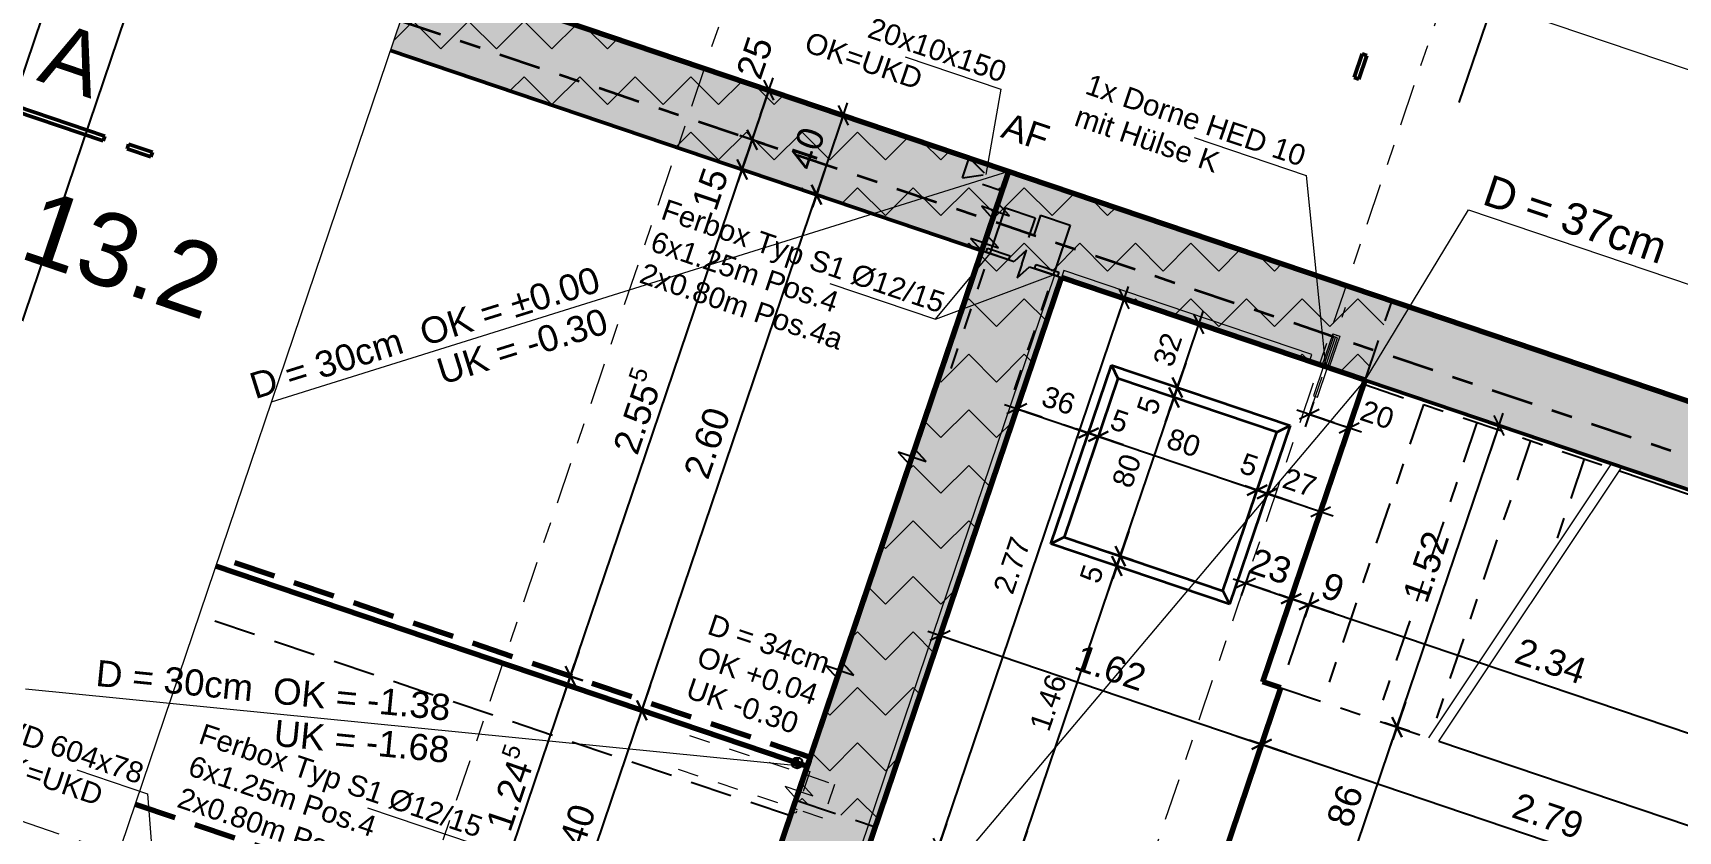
# Model space of a CAD drawing. Header units: metres. Extents: x 2661608 to 2661648.6, y 1209464.3 to 1209501.1.
# Drawn here: x 2661615.77 to 2661623.62, y 1209491.72 to 1209495.53 of the extents above; entities that cross this region are included whole.
import ezdxf

# ---------------------------------------------------------------- set-up
doc = ezdxf.new("R2010")
doc.units = ezdxf.units.M
doc.header["$PDMODE"] = 65
for name, pattern in [('AUSGEZOGEN', [0]), ('GETRENNT2_S6', [0.3, 0.2, -0.1]), ('PHANTOM2_S8', [0.3, 0.2, -0.05, 0, -0.05]), ('STRICHLINIE_S4', [0.1, 0.05, -0.05]), ('STRICHPUNKT2_S5', [0.15, 0.1, -0.05])]:
    doc.linetypes.add(name, pattern=pattern)
for name, color, linetype, lineweight in [('TB_639', 7, 'AUSGEZOGEN', 25), ('TB_640', 7, 'AUSGEZOGEN', 25), ('TB_641', 7, 'AUSGEZOGEN', 25), ('TB_642', 7, 'AUSGEZOGEN', 25), ('TB_643', 7, 'AUSGEZOGEN', 25), ('TB_645', 7, 'AUSGEZOGEN', 25), ('TB_646', 7, 'AUSGEZOGEN', 25), ('TB_649', 7, 'AUSGEZOGEN', 25), ('TB_650', 7, 'AUSGEZOGEN', 25), ('TB_651', 7, 'AUSGEZOGEN', 25)]:
    doc.layers.add(name, color=color, linetype=linetype, lineweight=lineweight)
doc.styles.add('ARIAL', font='arial.ttf')
doc.styles.add('MtXpl_Arial', font='arial.ttf')
pattern_1 = [(45, (0, 0), (-0.007071067811865, 0.007071067811865), []), (45, (-0.003536, 0.003536), (-0.007071067811865, 0.007071067811865), [])]

# ---------------------------------------------------------------- blocks, each defined once
blk = doc.blocks.new('ALL_ML_STRICH')
at = {"color": 0, "linetype": 'ByBlock', "lineweight": -2}
for p, q in [((-1, 0), (0.5, 0)), ((-0.3, -0.3), (0.3, 0.3)), ((0, -0.5), (0, 0.5))]:
    blk.add_line(p, q, dxfattribs=at)

msp = doc.modelspace()

# ---------------------------------------------------------------- hatches: boundary and pattern name
at = {"layer": 'TB_639', "linetype": 'AUSGEZOGEN', "lineweight": 35, "transparency": 33554687}
for points in [[(2661620.8083, 1209494.7416), (2661617.6069, 1209495.8255), (2661617.4786, 1209495.4467), (2661620.6801, 1209494.3627)], [(2661620.3012, 1209494.491), (2661619.0184, 1209490.7023), (2661616.1958, 1209491.6579), (2661616.0996, 1209491.3738), (2661618.9222, 1209490.4181), (2661618.8196, 1209490.115), (2661619.1985, 1209489.9867), (2661619.3011, 1209490.2898), (2661623.5729, 1209488.8435), (2661623.7012, 1209489.2224), (2661619.4294, 1209490.6687), (2661620.6801, 1209494.3627)]]:
    msp.add_hatch(color=254, dxfattribs=at).paths.add_polyline_path(points)
at = {"layer": 'TB_639', "linetype": 'AUSGEZOGEN', "lineweight": 18, "transparency": 33554687}
msp.add_hatch(color=254, dxfattribs=at).paths.add_polyline_path([(2661620.6801, 1209494.3627), (2661627.8787, 1209491.9255), (2661627.7568, 1209491.5655), (2661627.9936, 1209491.4854), (2661628.1155, 1209491.8453), (2661630.9096, 1209490.8993), (2661630.9096, 1209490.8993), (2661631.2885, 1209490.771), (2661631.2885, 1209490.771), (2661634.1301, 1209489.8089), (2661634.2583, 1209490.1878), (2661620.8083, 1209494.7416)])
at = {"layer": 'TB_640', "linetype": 'AUSGEZOGEN', "lineweight": 35, "transparency": 33554687}
msp.add_hatch(color=81, dxfattribs=at).paths.add_polyline_path([(2661620.6961, 1209494.4101), (2661620.6801, 1209494.3627), (2661627.8787, 1209491.9255), (2661627.7568, 1209491.5655), (2661627.9936, 1209491.4854), (2661628.0096, 1209491.5327), (2661627.8202, 1209491.5969), (2661627.9421, 1209491.9568)])
at = {"layer": 'TB_646', "linetype": 'AUSGEZOGEN', "lineweight": 18, "transparency": 33554687}
h = msp.add_hatch(dxfattribs=at)
h.set_pattern_fill('MUSTER', scale=0.1875, angle=45, style=0, pattern_type=2)
h.set_pattern_definition([(45, (-1e-16, 0.53033), (0, 0.265165042945), [0.1875, -0.1875]), (135, (-1e-16, 0.53033), (-0.265165042945, 0), [0.1875, -0.1875])])
h.paths.add_polyline_path([(2661617.6069, 1209495.8255), (2661617.4786, 1209495.4467), (2661620.3012, 1209494.491), (2661619.4129, 1209491.8673), (2661619.7917, 1209491.739), (2661620.6801, 1209494.3627), (2661622.1293, 1209493.8721), (2661622.2575, 1209494.2509)], flags=0)
at = {"layer": 'TB_649', "linetype": 'AUSGEZOGEN', "lineweight": 25, "transparency": 33554687}
h = msp.add_hatch(dxfattribs=at)
h.set_pattern_fill('SCHRAFFUR_199', scale=0.05, style=0, pattern_type=2)
h.set_pattern_definition(pattern_1)
h.paths.add_polyline_path([(2661619.4448, 1209492.0408), (2661619.4437, 1209492.0363), (2661619.3932, 1209492.0487), (2661619.3943, 1209492.0531), (2661619.3942, 1209492.0531), (2661619.3932, 1209492.0487), (2661619.3994, 1209492.0275), (2661619.4027, 1209492.0244), (2661619.3967, 1209492.0312), (2661619.3994, 1209492.0275), (2661619.4433, 1209492.0542), (2661619.4447, 1209492.049), (2661619.4446, 1209492.0498), (2661619.4433, 1209492.0542), (2661619.4451, 1209492.0442), (2661619.445, 1209492.0448)], flags=0)
h = msp.add_hatch(dxfattribs=at)
h.set_pattern_fill('SCHRAFFUR_199', scale=0.05, style=0, pattern_type=2)
h.set_pattern_definition(pattern_1)
h.paths.add_polyline_path([(2661619.4451, 1209492.0442), (2661619.4451, 1209492.0453), (2661619.4449, 1209492.0467), (2661619.445, 1209492.0448), (2661619.4451, 1209492.0453), (2661619.4448, 1209492.0485), (2661619.4447, 1209492.049), (2661619.4449, 1209492.0467), (2661619.4448, 1209492.0485), (2661619.3961, 1209492.0572), (2661619.3943, 1209492.0531), (2661619.419, 1209492.0447), (2661619.4273, 1209492.0694), (2661619.4229, 1209492.0705), (2661619.4184, 1209492.0708), (2661619.4139, 1209492.0703), (2661619.4095, 1209492.069), (2661619.4054, 1209492.067), (2661619.4018, 1209492.0643), (2661619.3986, 1209492.061), (2661619.3961, 1209492.0572), (2661619.4413, 1209492.0583), (2661619.4386, 1209492.0619), (2661619.4353, 1209492.0651), (2661619.4413, 1209492.0583), (2661619.3961, 1209492.0572), (2661619.4448, 1209492.0485), (2661619.4451, 1209492.0453)], flags=0)
h = msp.add_hatch(dxfattribs=at)
h.set_pattern_fill('SCHRAFFUR_199', scale=0.05, style=0, pattern_type=2)
h.set_pattern_definition(pattern_1)
h.paths.add_polyline_path([(2661619.4437, 1209492.0363), (2661619.419, 1209492.0447), (2661619.4106, 1209492.0201), (2661619.4027, 1209492.0244), (2661619.4064, 1209492.0218), (2661619.4106, 1209492.02), (2661619.415, 1209492.0189), (2661619.4196, 1209492.0186), (2661619.4241, 1209492.0191), (2661619.4285, 1209492.0204), (2661619.4325, 1209492.0224), (2661619.4362, 1209492.0251), (2661619.4393, 1209492.0284), (2661619.4419, 1209492.0322)], flags=0)

# ---------------------------------------------------------------- linework, layer by layer
at = {"layer": 'DEFPOINTS', "color": 7, "linetype": 'AUSGEZOGEN', "lineweight": 25, "transparency": 16777216}
for p in [(2661617.4786, 1209495.4467), (2661617.4786, 1209495.4467), (2661619.0875, 1209495.3242), (2661622.5782, 1209495.1981), (2661618.9621, 1209495.1028), (2661618.9621, 1209495.1028), (2661619.6932, 1209495.1191), (2661619.2043, 1209495.0207), (2661619.0179, 1209494.9255), (2661619.0179, 1209494.9255), (2661619.1562, 1209494.8787), (2661619.4299, 1209494.786), (2661619.4299, 1209494.786), (2661619.5114, 1209494.7584), (2661620.9386, 1209494.2752), (2661622.2575, 1209494.2509), (2661620.6226, 1209494.193), (2661621.2354, 1209494.1747), (2661620.5782, 1209494.0619), (2661620.1249, 1209493.9704), (2661620.1249, 1209493.9704), (2661620.5076, 1209493.8534), (2661620.5076, 1209493.8534), (2661621.2333, 1209493.8376), (2661622.2988, 1209493.8147), (2661620.4677, 1209493.7354), (2661621.2173, 1209493.7902), (2661621.3451, 1209493.7469), (2661621.3451, 1209493.7469), (2661621.3696, 1209493.7914), (2661621.3696, 1209493.7914), (2661620.4616, 1209493.7174), (2661621.8596, 1209493.6994), (2661621.863, 1209493.7093), (2661620.8087, 1209493.62), (2661620.856, 1209493.604), (2661622.0428, 1209493.6167), (2661620.7605, 1209493.4777), (2661620.7605, 1209493.4777), (2661620.8064, 1209493.4575), (2661620.8064, 1209493.4575), (2661621.9949, 1209493.4751), (2661621.9949, 1209493.4751), (2661621.6138, 1209493.3474), (2661621.6611, 1209493.3314), (2661621.5713, 1209493.2219), (2661621.5713, 1209493.2219), (2661621.6172, 1209493.2017), (2661621.6172, 1209493.2017), (2661621.8875, 1209493.158), (2661620.9607, 1209493.0325), (2661620.9447, 1209492.9851), (2661621.056, 1209492.9474), (2661621.056, 1209492.9474), (2661621.0721, 1209492.9948), (2661621.0721, 1209492.9948), (2661621.5582, 1209492.9027), (2661621.7602, 1209492.782), (2661621.7602, 1209492.782), (2661621.7761, 1209492.829), (2661621.8613, 1209492.8001), (2661620.1011, 1209492.6526), (2661620.1138, 1209492.6904), (2661621.4835, 1209492.682), (2661618.2621, 1209492.4839), (2661618.2621, 1209492.4839), (2661618.3369, 1209492.4586), (2661621.6418, 1209492.4323), (2661621.6418, 1209492.4323), (2661621.7271, 1209492.4035), (2661621.7271, 1209492.4035), (2661618.647, 1209492.3061), (2661618.647, 1209492.3061), (2661618.6776, 1209492.2957), (2661622.2811, 1209492.2159), (2661621.6355, 1209492.1331), (2661621.5507, 1209491.8827), (2661621.5507, 1209491.8827), (2661619.6816, 1209491.7763), (2661619.6816, 1209491.7763)]:
    msp.add_point(p, dxfattribs=at)
at = {"layer": 'TB_639', "color": 191, "linetype": 'AUSGEZOGEN', "lineweight": 13, "transparency": 33554687}
for p, q in [((2661611.1321, 1209476.7019), (2661618.0879, 1209497.2463)), ((2661618.0879, 1209497.2463), (2661645.381, 1209488.0056))]:
    msp.add_line(p, q, dxfattribs=at)
at = {"layer": 'TB_641', "color": 7, "linetype": 'AUSGEZOGEN', "lineweight": 50, "transparency": 33554687}
for p, q in [((2661634.2583, 1209490.1878), (2661617.6069, 1209495.8255)), ((2661617.4786, 1209495.4467), (2661620.3012, 1209494.491)), ((2661620.3012, 1209494.491), (2661619.0184, 1209490.7023)), ((2661619.4294, 1209490.6687), (2661620.6801, 1209494.3627)), ((2661620.6801, 1209494.3627), (2661627.8787, 1209491.9255))]:
    msp.add_line(p, q, dxfattribs=at)
at = {"layer": 'TB_641', "color": 1, "linetype": 'AUSGEZOGEN', "lineweight": 25, "transparency": 33554687}
for p, q in [((2661620.3777, 1209494.717), (2661620.4295, 1209494.8699)), ((2661620.3653, 1209494.6804), (2661620.299, 1209494.7029)), ((2661620.299, 1209494.7029), (2661620.3529, 1209494.6438)), ((2661620.3653, 1209494.6804), (2661620.4316, 1209494.658)), ((2661620.4316, 1209494.658), (2661620.3777, 1209494.717)), ((2661620.3012, 1209494.491), (2661620.3529, 1209494.6438))]:
    msp.add_line(p, q, dxfattribs=at)
at = {"layer": 'TB_641', "color": 7, "linetype": 'AUSGEZOGEN', "lineweight": 25, "transparency": 33554687}
for p, q in [((2661620.3455, 1209494.4971), (2661620.4128, 1209494.696)), ((2661620.4128, 1209494.696), (2661620.5549, 1209494.6479)), ((2661620.5549, 1209494.6479), (2661620.5229, 1209494.5532)), ((2661620.5803, 1209494.6604), (2661620.5482, 1209494.5657)), ((2661620.5803, 1209494.6604), (2661620.7224, 1209494.6123)), ((2661620.7224, 1209494.6123), (2661620.6486, 1209494.3945)), ((2661620.3012, 1209494.491), (2661620.454, 1209494.4392)), ((2661620.3201, 1209494.4846), (2661620.3266, 1209494.5035)), ((2661620.4291, 1209494.4477), (2661620.3201, 1209494.4846)), ((2661620.3266, 1209494.5035), (2661620.4355, 1209494.4666)), ((2661620.4291, 1209494.4477), (2661620.4355, 1209494.4666)), ((2661620.5131, 1209494.4932), (2661620.454, 1209494.4392)), ((2661620.4906, 1209494.4269), (2661620.5131, 1209494.4932)), ((2661620.4906, 1209494.4269), (2661620.4682, 1209494.3606)), ((2661620.4682, 1209494.3606), (2661620.5272, 1209494.4145)), ((2661620.5272, 1209494.4145), (2661620.6801, 1209494.3627)), ((2661620.5522, 1209494.406), (2661620.5586, 1209494.425)), ((2661620.6611, 1209494.3691), (2661620.5522, 1209494.406)), ((2661620.5586, 1209494.425), (2661620.6675, 1209494.3881)), ((2661620.6675, 1209494.3881), (2661620.6611, 1209494.3691)), ((2661623.3431, 1209493.44), (2661624.4245, 1209493.0738)), ((2661622.4814, 1209492.1481), (2661623.9435, 1209491.6531))]:
    msp.add_line(p, q, dxfattribs=at)
at = {"layer": 'TB_641', "color": 7, "linetype": 'STRICHLINIE_S4', "lineweight": 25, "transparency": 33554687}
for p, q in [((2661620.1531, 1209493.9288), (2661620.3391, 1209494.4782)), ((2661620.3391, 1209494.4782), (2661620.3455, 1209494.4971)), ((2661620.4562, 1209493.8262), (2661620.6422, 1209494.3755)), ((2661620.6422, 1209494.3755), (2661620.6486, 1209494.3945))]:
    msp.add_line(p, q, dxfattribs=at)
at = {"layer": 'TB_641', "color": 7, "linetype": 'AUSGEZOGEN', "lineweight": 18, "transparency": 33554687}
for p, q in [((2661620.6469, 1209494.3739), (2661619.3962, 1209490.6799)), ((2661620.6801, 1209494.3627), (2661620.6469, 1209494.3739)), ((2661620.6913, 1209494.3959), (2661620.6801, 1209494.3627)), ((2661621.8753, 1209493.995), (2661620.6913, 1209494.3959)), ((2661621.864, 1209493.9619), (2661621.8753, 1209493.995)), ((2661622.4324, 1209492.1647), (2661623.3056, 1209493.4738)), ((2661622.4814, 1209492.1481), (2661623.3546, 1209493.4572))]:
    msp.add_line(p, q, dxfattribs=at)
at = {"layer": 'TB_641', "color": 7, "linetype": 'PHANTOM2_S8', "lineweight": 25, "transparency": 33554687}
for p, q in [((2661622.1228, 1209493.8531), (2661623.2941, 1209493.4566)), ((2661622.407, 1209493.7569), (2661621.926, 1209492.3361)), ((2661622.6627, 1209493.6703), (2661622.1817, 1209492.2496)), ((2661622.9185, 1209493.5837), (2661622.4439, 1209492.1819)), ((2661623.1742, 1209493.4972), (2661623.0227, 1209493.0498)), ((2661621.7271, 1209492.4035), (2661622.4324, 1209492.1647))]:
    msp.add_line(p, q, dxfattribs=at)
at = {"layer": 'TB_641', "color": 7, "linetype": 'GETRENNT2_S6', "lineweight": 25, "transparency": 33554687}
msp.add_line((2661619.3872, 1209491.7915), (2661616.5646, 1209492.7472), dxfattribs=at)
at = {"layer": 'TB_641', "color": 7, "linetype": 'STRICHPUNKT2_S5', "lineweight": 18, "transparency": 33554687}
for p, q in [((2661618.9052, 1209492.1764), (2661619.4546, 1209491.9904)), ((2661618.8507, 1209492.0154), (2661619.4, 1209491.8294)), ((2661619.3936, 1209491.8105), (2661619.4674, 1209492.0283)), ((2661619.4799, 1209492.003), (2661619.4126, 1209491.8041)), ((2661619.4397, 1209491.9465), (2661619.4674, 1209492.0283)), ((2661619.461, 1209492.0094), (2661619.4799, 1209492.003)), ((2661619.4273, 1209491.9099), (2661619.361, 1209491.9324)), ((2661619.361, 1209491.9324), (2661619.4149, 1209491.8733)), ((2661619.4936, 1209491.8875), (2661619.4397, 1209491.9465)), ((2661619.4546, 1209491.9904), (2661619.4735, 1209491.984)), ((2661619.4735, 1209491.984), (2661619.5966, 1209491.9423)), ((2661619.5966, 1209491.9423), (2661619.5421, 1209491.7813)), ((2661619.3872, 1209491.7915), (2661619.4149, 1209491.8733)), ((2661619.4273, 1209491.9099), (2661619.4936, 1209491.8875)), ((2661619.3936, 1209491.8105), (2661619.3872, 1209491.7915)), ((2661619.4126, 1209491.8041), (2661619.3936, 1209491.8105)), ((2661619.4, 1209491.8294), (2661619.419, 1209491.823)), ((2661619.5421, 1209491.7813), (2661619.419, 1209491.823))]:
    msp.add_line(p, q, dxfattribs=at)
for points in [[(2661619.461, 1209492.0094), (2661619.461, 1209492.0094)], [(2661619.4674, 1209492.0283), (2661619.4674, 1209492.0283)], [(2661619.4674, 1209492.0283), (2661619.4674, 1209492.0283)], [(2661619.4674, 1209492.0283), (2661619.4674, 1209492.0283)], [(2661619.3891, 1209491.7972), (2661619.3891, 1209491.7972)]]:
    msp.add_lwpolyline(points, close=True, dxfattribs=at)
at = {"layer": 'TB_642', "color": 7, "linetype": 'AUSGEZOGEN', "lineweight": 70, "transparency": 33554687}
for p, q in [((2661617.6069, 1209495.8255), (2661644.9, 1209486.5848)), ((2661618.9222, 1209490.4181), (2661620.4295, 1209494.8699)), ((2661619.4294, 1209490.6687), (2661620.6801, 1209494.3627)), ((2661622.1293, 1209493.8721), (2661620.6801, 1209494.3627)), ((2661621.6418, 1209492.4323), (2661622.1293, 1209493.8721)), ((2661619.4674, 1209492.0283), (2661616.6448, 1209492.984)), ((2661621.4513, 1209491.5889), (2661621.7271, 1209492.4035)), ((2661621.7271, 1209492.4035), (2661621.6418, 1209492.4323))]:
    msp.add_line(p, q, dxfattribs=at)
at = {"layer": 'TB_642', "color": 7, "linetype": 'AUSGEZOGEN', "lineweight": 35, "transparency": 33554687}
for p, q in [((2661620.6298, 1209493.0917), (2661620.9184, 1209493.9442)), ((2661620.9498, 1209493.8808), (2661620.6932, 1209493.123)), ((2661620.9184, 1209493.9442), (2661620.9498, 1209493.8808)), ((2661620.9184, 1209493.9442), (2661621.7709, 1209493.6556)), ((2661621.7075, 1209493.6242), (2661620.9498, 1209493.8808)), ((2661621.7709, 1209493.6556), (2661621.4823, 1209492.8031)), ((2661621.7075, 1209493.6242), (2661621.7709, 1209493.6556)), ((2661621.4509, 1209492.8665), (2661621.7075, 1209493.6242)), ((2661620.6932, 1209493.123), (2661620.6298, 1209493.0917)), ((2661620.6932, 1209493.123), (2661621.4509, 1209492.8665)), ((2661621.4823, 1209492.8031), (2661620.6298, 1209493.0917)), ((2661621.4509, 1209492.8665), (2661621.4823, 1209492.8031))]:
    msp.add_line(p, q, dxfattribs=at)
at = {"layer": 'TB_642', "color": 7, "linetype": 'GETRENNT2_S6', "lineweight": 70, "transparency": 33554687}
for p, q in [((2661619.4818, 1209492.0709), (2661616.6592, 1209493.0266)), ((2661619.4129, 1209491.8673), (2661619.4818, 1209492.0709)), ((2661616.26, 1209491.8474), (2661619.0826, 1209490.8917))]:
    msp.add_line(p, q, dxfattribs=at)
at = {"layer": 'TB_643', "color": 7, "linetype": 'PHANTOM2_S8', "lineweight": 18, "transparency": 33554687}
for p, q in [((2661611.7006, 1209473.87), (2661620.5806, 1209500.0975)), ((2661614.7632, 1209472.8331), (2661623.6431, 1209499.0606)), ((2661613.8118, 1209492.4123), (2661645.8408, 1209481.5681))]:
    msp.add_line(p, q, dxfattribs=at)
at = {"layer": 'TB_643', "color": 7, "linetype": 'PHANTOM2_S8', "lineweight": 35, "transparency": 33554687}
msp.add_line((2661615.1587, 1209496.3905), (2661647.1877, 1209485.5463), dxfattribs=at)
at = {"layer": 'TB_645', "color": 7, "linetype": 'PHANTOM2_S8', "lineweight": 18, "transparency": 33554687}
msp.add_line((2661621.8596, 1209493.6994), (2661622.036, 1209494.2204), dxfattribs=at)
at = {"layer": 'TB_645', "color": 7, "linetype": 'AUSGEZOGEN', "lineweight": 18, "transparency": 33554687}
for p, q in [((2661621.9785, 1209494.0815), (2661621.8822, 1209493.7973)), ((2661621.9012, 1209493.7909), (2661621.9974, 1209494.0751)), ((2661621.9746, 1209494.0934), (2661621.9232, 1209493.9418)), ((2661622.0077, 1209494.0821), (2661621.9564, 1209493.9306)), ((2661621.9746, 1209494.0934), (2661622.0077, 1209494.0821)), ((2661621.9974, 1209494.0751), (2661621.9785, 1209494.0815)), ((2661621.9913, 1209494.0877), (2661621.9989, 1209494.0851)), ((2661621.9926, 1209494.0873), (2661622.0077, 1209494.0821)), ((2661621.9398, 1209493.9362), (2661621.9623, 1209494.0025)), ((2661621.9232, 1209493.9418), (2661621.9032, 1209493.9486)), ((2661621.9232, 1209493.9418), (2661621.9232, 1209493.9418)), ((2661621.9564, 1209493.9306), (2661621.9764, 1209493.9238)), ((2661621.8822, 1209493.7973), (2661621.9012, 1209493.7909))]:
    msp.add_line(p, q, dxfattribs=at)
at = {"layer": 'TB_646', "color": 7, "linetype": 'GETRENNT2_S6', "lineweight": 25, "transparency": 33554687}
for p, q in [((2661622.2575, 1209494.2509), (2661617.6069, 1209495.8255)), ((2661617.4786, 1209495.4467), (2661620.3012, 1209494.491)), ((2661620.3012, 1209494.491), (2661619.4129, 1209491.8673)), ((2661619.7917, 1209491.739), (2661620.6801, 1209494.3627)), ((2661620.6801, 1209494.3627), (2661622.1293, 1209493.8721)), ((2661622.1293, 1209493.8721), (2661622.2575, 1209494.2509)), ((2661619.4129, 1209491.8673), (2661619.7917, 1209491.739))]:
    msp.add_line(p, q, dxfattribs=at)
at = {"layer": 'TB_649', "color": 7, "linetype": 'AUSGEZOGEN', "lineweight": -2, "transparency": 16777216}
for p, q in [((2661622.5782, 1209495.1981), (2661623.4281, 1209497.7082)), ((2661622.5782, 1209495.1981), (2661623.4281, 1209497.7082)), ((2661610.2343, 1209479.1174), (2661616.0677, 1209496.3467)), ((2661615.0118, 1209492.0588), (2661616.2946, 1209495.8475)), ((2661619.2043, 1209495.0207), (2661619.2845, 1209495.2575)), ((2661619.2845, 1209495.2575), (2661619.2845, 1209495.2575)), ((2661619.5114, 1209494.7584), (2661619.6397, 1209495.1373)), ((2661619.6397, 1209495.1373), (2661619.6397, 1209495.1373)), ((2661619.1562, 1209494.8787), (2661619.2043, 1209495.0207)), ((2661619.2043, 1209495.0207), (2661619.2043, 1209495.0207)), ((2661619.2043, 1209495.0207), (2661619.2043, 1209495.0207)), ((2661618.3369, 1209492.4586), (2661619.1562, 1209494.8787)), ((2661619.1562, 1209494.8787), (2661619.1562, 1209494.8787)), ((2661619.1562, 1209494.8787), (2661619.1562, 1209494.8787)), ((2661618.6776, 1209492.2957), (2661619.5114, 1209494.7584)), ((2661619.5114, 1209494.7584), (2661619.5114, 1209494.7584)), ((2661619.5114, 1209494.7584), (2661619.5114, 1209494.7584)), ((2661620.0913, 1209491.6376), (2661620.9796, 1209494.2613)), ((2661620.9796, 1209494.2613), (2661620.9796, 1209494.2613)), ((2661621.2333, 1209493.8376), (2661621.3359, 1209494.1407)), ((2661621.3359, 1209494.1407), (2661621.3359, 1209494.1407)), ((2661621.2173, 1209493.7902), (2661621.2333, 1209493.8376)), ((2661621.2333, 1209493.8376), (2661621.2333, 1209493.8376)), ((2661621.2333, 1209493.8376), (2661621.2333, 1209493.8376)), ((2661620.4677, 1209493.7354), (2661620.4677, 1209493.7354)), ((2661620.4677, 1209493.7354), (2661620.8087, 1209493.62)), ((2661620.9607, 1209493.0325), (2661621.2173, 1209493.7902)), ((2661621.2173, 1209493.7902), (2661621.2173, 1209493.7902)), ((2661621.2173, 1209493.7902), (2661621.2173, 1209493.7902)), ((2661621.863, 1209493.7093), (2661621.863, 1209493.7093)), ((2661621.863, 1209493.7093), (2661622.0524, 1209493.6452)), ((2661622.0524, 1209493.6452), (2661622.0524, 1209493.6452)), ((2661622.2811, 1209492.2159), (2661622.7686, 1209493.6556)), ((2661622.7686, 1209493.6556), (2661622.7686, 1209493.6556)), ((2661620.8087, 1209493.62), (2661620.8087, 1209493.62)), ((2661620.8087, 1209493.62), (2661620.8087, 1209493.62)), ((2661620.8087, 1209493.62), (2661620.856, 1209493.604)), ((2661620.856, 1209493.604), (2661620.856, 1209493.604)), ((2661620.856, 1209493.604), (2661620.856, 1209493.604)), ((2661620.856, 1209493.604), (2661621.6138, 1209493.3474)), ((2661621.6138, 1209493.3474), (2661621.6138, 1209493.3474)), ((2661621.6138, 1209493.3474), (2661621.6138, 1209493.3474)), ((2661621.6138, 1209493.3474), (2661621.6611, 1209493.3314)), ((2661621.6611, 1209493.3314), (2661621.6611, 1209493.3314)), ((2661621.6611, 1209493.3314), (2661621.6611, 1209493.3314)), ((2661621.6611, 1209493.3314), (2661621.9169, 1209493.2448)), ((2661621.9169, 1209493.2448), (2661621.9169, 1209493.2448)), ((2661620.9447, 1209492.9851), (2661620.9607, 1209493.0325)), ((2661620.9607, 1209493.0325), (2661620.9607, 1209493.0325)), ((2661620.9607, 1209493.0325), (2661620.9607, 1209493.0325)), ((2661620.4765, 1209491.6022), (2661620.9447, 1209492.9851)), ((2661620.9447, 1209492.9851), (2661620.9447, 1209492.9851)), ((2661620.9447, 1209492.9851), (2661620.9447, 1209492.9851)), ((2661621.5582, 1209492.9027), (2661621.5582, 1209492.9027)), ((2661621.5582, 1209492.9027), (2661621.7761, 1209492.829)), ((2661621.7641, 1209492.513), (2661621.8613, 1209492.8001)), ((2661621.7641, 1209492.513), (2661621.8613, 1209492.8001)), ((2661621.7761, 1209492.829), (2661621.7761, 1209492.829)), ((2661621.7761, 1209492.829), (2661621.7761, 1209492.829)), ((2661621.7761, 1209492.829), (2661621.8613, 1209492.8001)), ((2661621.8613, 1209492.8001), (2661624.0778, 1209492.0497)), ((2661620.1011, 1209492.6526), (2661620.1011, 1209492.6526)), ((2661620.1011, 1209492.6526), (2661621.6355, 1209492.1331)), ((2661617.9376, 1209491.2794), (2661618.3369, 1209492.4586)), ((2661618.3369, 1209492.4586), (2661618.3369, 1209492.4586)), ((2661618.3369, 1209492.4586), (2661618.3369, 1209492.4586)), ((2661618.2287, 1209490.9697), (2661618.6776, 1209492.2957)), ((2661618.6776, 1209492.2957), (2661618.6776, 1209492.2957)), ((2661618.6776, 1209492.2957), (2661618.6776, 1209492.2957)), ((2661622.0053, 1209491.4013), (2661622.2811, 1209492.2159)), ((2661622.2811, 1209492.2159), (2661622.2811, 1209492.2159)), ((2661622.2811, 1209492.2159), (2661622.2811, 1209492.2159)), ((2661621.6355, 1209492.1331), (2661621.6355, 1209492.1331)), ((2661621.6355, 1209492.1331), (2661621.6355, 1209492.1331)), ((2661621.6355, 1209492.1331), (2661624.2781, 1209491.2383))]:
    msp.add_line(p, q, dxfattribs=at)
at = {"layer": 'TB_649', "color": 7, "linetype": 'AUSGEZOGEN', "lineweight": 50, "transparency": 33554687}
for p, q in [((2661622.1145, 1209495.431), (2661622.0761, 1209495.3174)), ((2661622.1373, 1209495.4233), (2661622.0988, 1209495.3097)), ((2661622.1373, 1209495.4233), (2661622.1145, 1209495.431)), ((2661622.0761, 1209495.3174), (2661622.0988, 1209495.3097)), ((2661615.5768, 1209495.1951), (2661616.1072, 1209495.0155)), ((2661615.6072, 1209495.2102), (2661616.1149, 1209495.0383)), ((2661616.1149, 1209495.0383), (2661616.1072, 1209495.0155)), ((2661616.2209, 1209494.977), (2661616.2286, 1209494.9998)), ((2661616.2286, 1209494.9998), (2661616.3423, 1209494.9613)), ((2661616.2209, 1209494.977), (2661616.3346, 1209494.9386)), ((2661616.3423, 1209494.9613), (2661616.3346, 1209494.9386))]:
    msp.add_line(p, q, dxfattribs=at)
at = {"layer": 'TB_649', "color": 7, "linetype": 'AUSGEZOGEN', "lineweight": 18, "transparency": 33554687}
for p, q in [((2661621.3126, 1209495.0308), (2661621.8484, 1209494.8494)), ((2661616.9107, 1209493.7693), (2661620.4295, 1209494.8699)), ((2661621.8484, 1209494.8494), (2661621.9398, 1209493.9362)), ((2661622.1293, 1209493.8721), (2661622.6227, 1209494.6864)), ((2661622.6227, 1209494.6864), (2661624.6038, 1209494.0156)), ((2661620.0785, 1209494.1642), (2661620.3391, 1209494.4782)), ((2661620.0785, 1209494.1642), (2661620.6422, 1209494.3755)), ((2661619.5754, 1209494.3346), (2661620.0785, 1209494.1642)), ((2661619.4294, 1209490.6687), (2661622.1293, 1209493.8721)), ((2661615.7361, 1209492.3978), (2661619.4674, 1209492.0283)), ((2661617.3692, 1209491.8303), (2661617.8723, 1209491.6599))]:
    msp.add_line(p, q, dxfattribs=at)
at = {"layer": 'TB_649', "color": 7, "linetype": 'AUSGEZOGEN', "lineweight": 25, "transparency": 33554687}
for p, q in [((2661619.3942, 1209492.0531), (2661619.4437, 1209492.0363)), ((2661619.419, 1209492.0447), (2661619.4106, 1209492.0201)), ((2661619.419, 1209492.0447), (2661619.4273, 1209492.0692))]:
    msp.add_line(p, q, dxfattribs=at)
msp.add_circle((2661619.419, 1209492.0447), 0.0261, dxfattribs=at)
at = {"layer": 'TB_650', "color": 1, "linetype": 'AUSGEZOGEN', "lineweight": 70, "transparency": 33554687}
for p, q in [((2661620.3255, 1209494.5629), (2661620.4295, 1209494.8699)), ((2661619.9801, 1209493.5425), (2661620.3008, 1209494.4897)), ((2661620.3008, 1209494.4897), (2661620.3008, 1209494.4897)), ((2661619.6346, 1209492.5222), (2661619.9553, 1209493.4693)), ((2661619.9553, 1209493.4693), (2661619.9553, 1209493.4693)), ((2661619.2891, 1209491.5018), (2661619.6098, 1209492.449)), ((2661619.6098, 1209492.449), (2661619.6098, 1209492.449))]:
    msp.add_line(p, q, dxfattribs=at)
at = {"layer": 'TB_650', "color": 1, "linetype": 'AUSGEZOGEN', "lineweight": 25, "transparency": 33554687}
for p, q in [((2661620.3131, 1209494.5263), (2661620.2468, 1209494.5488)), ((2661620.2468, 1209494.5488), (2661620.3008, 1209494.4897)), ((2661620.3131, 1209494.5263), (2661620.3794, 1209494.5039)), ((2661620.3794, 1209494.5039), (2661620.3255, 1209494.5629)), ((2661619.9677, 1209493.5059), (2661619.9014, 1209493.5284)), ((2661619.9014, 1209493.5284), (2661619.9553, 1209493.4693)), ((2661619.9677, 1209493.5059), (2661620.034, 1209493.4835)), ((2661620.034, 1209493.4835), (2661619.9801, 1209493.5425)), ((2661619.6346, 1209492.5222), (2661619.6623, 1209492.604)), ((2661619.6222, 1209492.4856), (2661619.5559, 1209492.508)), ((2661619.5559, 1209492.508), (2661619.6098, 1209492.449)), ((2661619.6222, 1209492.4856), (2661619.6885, 1209492.4631)), ((2661619.6885, 1209492.4631), (2661619.6346, 1209492.5222)), ((2661619.5821, 1209492.3672), (2661619.6098, 1209492.449))]:
    msp.add_line(p, q, dxfattribs=at)
msp.add_lwpolyline([(2661619.6623, 1209492.604), (2661619.6623, 1209492.604)], close=True, dxfattribs=at)
at = {"layer": 'TB_650', "color": 1, "linetype": 'AUSGEZOGEN', "lineweight": 50, "transparency": 33554687}
msp.add_lwpolyline([(2661619.6623, 1209492.604), (2661619.6623, 1209492.604)], close=True, dxfattribs=at)
msp.add_lwpolyline([(2661619.6623, 1209492.604), (2661619.6623, 1209492.604)], close=True, dxfattribs=at)
at = {"layer": 'TB_651', "color": 7, "linetype": 'AUSGEZOGEN', "lineweight": 18, "transparency": 33554687}
for p, q in [((2661619.935, 1209495.4171), (2661620.39, 1209495.263)), ((2661620.39, 1209495.263), (2661620.3187, 1209494.8546)), ((2661615.9818, 1209492.0116), (2661616.3188, 1209491.8975)), ((2661616.3188, 1209491.8975), (2661616.3535, 1209491.4594))]:
    msp.add_line(p, q, dxfattribs=at)
at = {"layer": 'TB_651', "color": 7, "linetype": 'STRICHLINIE_S4', "lineweight": 25, "transparency": 33554687}
for p, q in [((2661620.208, 1209494.8393), (2661620.2401, 1209494.934)), ((2661620.2401, 1209494.934), (2661620.3974, 1209494.7751)), ((2661620.208, 1209494.8393), (2661620.4295, 1209494.8699)), ((2661620.3974, 1209494.7751), (2661620.208, 1209494.8393)), ((2661620.4295, 1209494.8699), (2661620.3974, 1209494.7751))]:
    msp.add_line(p, q, dxfattribs=at)

# ---------------------------------------------------------------- block references
at = {"layer": 'TB_649', "color": 7, "linetype": 'AUSGEZOGEN', "lineweight": 25, "transparency": 16777216, "xscale": 0.125, "yscale": 0.125, "zscale": 0.125}
for p, rotation in [((2661619.2845, 1209495.2575), 71.29524325541504), ((2661619.6397, 1209495.1373), 71.29524324116996), ((2661619.2043, 1209495.0207), 251.295243255415), ((2661619.2043, 1209495.0207), 71.29524325541504), ((2661619.1562, 1209494.8787), 251.295243255415), ((2661619.1562, 1209494.8787), 71.29524325541504), ((2661619.5114, 1209494.7584), 71.29524324116996), ((2661619.5114, 1209494.7584), 251.29524324117), ((2661620.9796, 1209494.2613), 71.2952432304313), ((2661621.3359, 1209494.1407), 71.2952432223185), ((2661621.2333, 1209493.8376), 251.2952432223185), ((2661621.2333, 1209493.8376), 71.2952432223185), ((2661621.2173, 1209493.7902), 251.2952432223185), ((2661620.4677, 1209493.7354), 161.2952432328207), ((2661621.2173, 1209493.7902), 71.2952432223185), ((2661621.863, 1209493.7093), 161.2952432095731), ((2661622.0524, 1209493.6452), 341.2952432095731), ((2661622.7686, 1209493.6556), 71.29524322384192), ((2661620.8087, 1209493.62), 341.2952432328208), ((2661620.856, 1209493.604), 341.2952432328208), ((2661620.8087, 1209493.62), 161.2952432328207), ((2661620.856, 1209493.604), 161.2952432328207), ((2661621.6138, 1209493.3474), 341.2952432328208), ((2661621.6611, 1209493.3314), 341.2952432328208), ((2661621.6138, 1209493.3474), 161.2952432328207), ((2661621.6611, 1209493.3314), 161.2952432328207), ((2661621.9169, 1209493.2448), 341.2952432328208), ((2661620.9607, 1209493.0325), 71.2952432223185), ((2661620.9447, 1209492.9851), 251.2952432223185), ((2661620.9607, 1209493.0325), 251.2952432223185), ((2661620.9447, 1209492.9851), 71.2952432223185), ((2661621.5582, 1209492.9027), 161.2952432581296), ((2661621.7761, 1209492.829), 341.2952432581297), ((2661621.7761, 1209492.829), 161.2952432581296), ((2661621.8613, 1209492.8001), 341.2952432581297), ((2661621.8613, 1209492.8001), 161.2952432581296), ((2661620.1011, 1209492.6526), 161.2952432437346), ((2661618.3369, 1209492.4586), 251.295243255415), ((2661618.3369, 1209492.4586), 71.29524325541504), ((2661618.6776, 1209492.2957), 251.29524324117), ((2661618.6776, 1209492.2957), 71.29524324116996), ((2661622.2811, 1209492.2159), 251.295243223842), ((2661621.6355, 1209492.1331), 341.2952432437346), ((2661622.2811, 1209492.2159), 71.29524322384192), ((2661621.6355, 1209492.1331), 161.2952432437346), ((2661620.0913, 1209491.6376), 251.2952432304313), ((2661620.4765, 1209491.6022), 251.2952432223185)]:
    msp.add_blockref('ALL_ML_STRICH', p, dxfattribs=dict(at, rotation=rotation))

# ---------------------------------------------------------------- texts
at = {"layer": 'TB_649', "color": 7, "style": 'MtXpl_Arial'}
for s, height, rotation, p in [('A', 0.3, -18.70476, (2661615.7849, 1209495.3062)), ('1x', 0.1, -18.70476, (2661620.7867, 1209495.2428)), ('Dorne', 0.1, -18.70476, (2661620.9632, 1209495.1831)), ('mit', 0.1, -18.70476, (2661620.7351, 1209495.0907)), ('HED', 0.1, -18.70476, (2661621.3603, 1209495.0486)), ('Hülse', 0.1, -18.70476, (2661620.9483, 1209495.0185)), ('K', 0.1, -18.70476, (2661621.3233, 1209494.8915)), ('10', 0.1, -18.70476, (2661621.6765, 1209494.9416)), ('D', 0.15, -18.70476, (2661622.6816, 1209494.7151)), ('=', 0.15, -18.70476, (2661622.8801, 1209494.6479)), ('Ferbox', 0.1, -18.70476, (2661618.7629, 1209494.6448)), ('37cm', 0.15, -18.70476, (2661623.0511, 1209494.59)), ('6x1.25m', 0.1, -18.70476, (2661618.7114, 1209494.4926)), ('Typ', 0.1, -18.70476, (2661619.2115, 1209494.4929)), ('S1', 0.1, -18.70476, (2661619.4688, 1209494.4058)), ('±0.00', 0.125, 17.36724, (2661618.0731, 1209494.1693)), ('2x0.80m', 0.1, -18.70476, (2661618.6598, 1209494.3404)), ('Pos.4', 0.1, -18.70476, (2661619.2556, 1209494.3083)), ('Ø12/15', 0.1, -18.70476, (2661619.6674, 1209494.3385)), ('OK', 0.125, 17.36724, (2661617.6424, 1209494.0346)), ('=', 0.125, 17.36724, (2661617.9295, 1209494.1244)), ('-0.30', 0.125, 17.36724, (2661618.1468, 1209493.9819)), ('Pos.4a', 0.1, -18.70476, (2661619.2041, 1209494.1561)), ('30cm', 0.125, 17.36724, (2661617.1422, 1209493.8782)), ('UK', 0.125, 17.36724, (2661617.7254, 1209493.8501)), ('=', 0.125, 17.36724, (2661618.0032, 1209493.937)), ('D', 0.125, 17.36724, (2661616.8319, 1209493.7811)), ('=', 0.125, 17.36724, (2661616.9986, 1209493.8333)), ('D', 0.1, -18.70476, (2661618.9842, 1209492.6628)), ('=', 0.1, -18.70476, (2661619.1165, 1209492.618)), ('34cm', 0.1, -18.70476, (2661619.2306, 1209492.5794)), ('OK', 0.1, -18.70476, (2661618.9327, 1209492.5106)), ('D', 0.125, -5.65476, (2661616.0678, 1209492.413)), ('=', 0.125, -5.65476, (2661616.2416, 1209492.3958)), ('30cm', 0.125, -5.65476, (2661616.3913, 1209492.381)), ('+0.04', 0.1, -18.70476, (2661619.1606, 1209492.4335)), ('OK', 0.125, -5.65476, (2661616.9128, 1209492.3293)), ('-1.38', 0.125, -5.65476, (2661617.3619, 1209492.2849)), ('UK', 0.1, -18.70476, (2661618.8812, 1209492.3585)), ('=', 0.125, -5.65476, (2661617.2122, 1209492.2997)), ('-0.30', 0.1, -18.70476, (2661619.1018, 1209492.2838)), ('UK', 0.125, -5.65476, (2661616.917, 1209492.1271)), ('Ferbox', 0.1, -18.70476, (2661616.5567, 1209492.1405)), ('=', 0.125, -5.65476, (2661617.2067, 1209492.0984)), ('-1.68', 0.125, -5.65476, (2661617.3565, 1209492.0836)), ('6x1.25m', 0.1, -18.70476, (2661616.5052, 1209491.9883)), ('Typ', 0.1, -18.70476, (2661617.0053, 1209491.9886)), ('2x0.80m', 0.1, -18.70476, (2661616.4536, 1209491.8361)), ('S1', 0.1, -18.70476, (2661617.2626, 1209491.9015)), ('Ø12/15', 0.1, -18.70476, (2661617.4612, 1209491.8342)), ('Pos.4', 0.1, -18.70476, (2661617.0494, 1209491.804)), ('Pos.4a', 0.1, -18.70476, (2661616.9979, 1209491.6518))]:
    msp.add_text(s, height=height, rotation=rotation, dxfattribs=at).set_placement(p)
at = {"layer": 'TB_649', "color": 1, "style": 'MtXpl_Arial', "width": 0.99}
msp.add_text('AF', height=0.125, rotation=-18.70476, dxfattribs=at).set_placement((2661620.3851, 1209495.0349))
at = {"layer": 'TB_649', "color": 7, "linetype": 'AUSGEZOGEN', "lineweight": 25, "transparency": 16777216, "attachment_point": 5, "style": 'ARIAL'}
for s, insert, char_height, width, rotation in [('\\A1;{\\A1;{25\\H0.082500;\\S^ ;}}', (2661619.216, 1209495.4127), 0.125, 0.5, 71.29524), ('\\A1;{\\A1;{40\\H0.082500;\\S^ ;}}', (2661619.4652, 1209494.9794), 0.125, 0.5, 71.29524), ('\\A1;{\\A1;{15\\H0.082500;\\S^ ;}}', (2661619.0036, 1209494.7854), 0.125, 0.5, 71.29524), ('\\A1;{\\A1;{32\\H0.066000;\\S^ ;}}', (2661621.1869, 1209494.018), 0.1, 0.4, 71.29524), ('\\A1;{\\A1;{2.55\\H0.082500;\\S5^ ;}}', (2661618.645, 1209493.726), 0.125, 0.625, 71.29524), ('\\A1;{\\A1;{36\\H0.066000;\\S^ ;}}', (2661620.6666, 1209493.7756), 0.1, 0.4, 341.29524), ('\\A1;{\\A1;{2.60\\H0.082500;\\S^ ;}}', (2661618.9889, 1209493.5726), 0.125, 0.5, 71.29524), ('\\A1;{\\A1;{5\\H0.066000;\\S^ ;}}', (2661620.9573, 1209493.677), 0.1, 0.3, 341.29524), ('\\A1;{\\A1;{5\\H0.066000;\\S^ ;}}', (2661621.097, 1209493.7522), 0.1, 0.3, 71.29524), ('\\A1;{\\A1;{20\\H0.066000;\\S^ ;}}', (2661622.1869, 1209493.707), 0.1, 0.4, 341.29524), ('\\A1;{\\A1;{80\\H0.066000;\\S^ ;}}', (2661621.2634, 1209493.5734), 0.1, 0.4, 341.29524), ('\\A1;{\\A1;{80\\H0.066000;\\S^ ;}}', (2661620.9913, 1209493.4398), 0.1, 0.4, 71.29524), ('\\A1;{\\A1;{5\\H0.066000;\\S^ ;}}', (2661621.5757, 1209493.4677), 0.1, 0.3, 341.29524), ('\\A1;{\\A1;{27\\H0.066000;\\S^ ;}}', (2661621.8168, 1209493.3842), 0.1, 0.4, 341.29524), ('\\A1;{\\A1;{2.77\\H0.066000;\\S^ ;}}', (2661620.4431, 1209492.9884), 0.1, 0.4, 71.29524), ('\\A1;{\\A1;{1.52\\H0.082500;\\S^ ;}}', (2661622.4194, 1209492.9817), 0.125, 0.5, 71.29524), ('\\A1;{\\A1;{23\\H0.082500;\\S^ ;}}', (2661621.677, 1209492.9837), 0.125, 0.5, 341.29524), ('\\A1;{\\A1;{5\\H0.066000;\\S^ ;}}', (2661620.8244, 1209492.9471), 0.1, 0.3, 71.29524), ('\\A1;{\\A1;{9\\H0.082500;\\S^ ;}}', (2661621.9751, 1209492.8826), 0.125, 0.375, 341.29524), ('\\A1;{\\A1;{2.34\\H0.082500;\\S^ ;}}', (2661623.0151, 1209492.5306), 0.125, 0.5, 341.29524), ('\\A1;{\\A1;{1.62\\H0.082500;\\S^ ;}}', (2661620.9142, 1209492.4983), 0.125, 0.5, 341.29524), ('\\A1;{\\A1;{1.46\\H0.066000;\\S^ ;}}', (2661620.6166, 1209492.3331), 0.1, 0.4, 71.29524), ('\\A1;{\\A1;{1.24\\H0.082500;\\S5^ ;}}', (2661618.0377, 1209491.9257), 0.125, 0.625, 71.29524), ('\\A1;{\\A1;{86\\H0.082500;\\S^ ;}}', (2661622.0328, 1209491.8401), 0.125, 0.5, 71.29524), ('\\A1;{\\A1;{1.40\\H0.082500;\\S^ ;}}', (2661618.3475, 1209491.6782), 0.125, 0.5, 71.29524), ('\\A1;{\\A1;{2.79\\H0.082500;\\S^ ;}}', (2661623.002, 1209491.7914), 0.125, 0.5, 341.29524)]:
    msp.add_mtext(s, dxfattribs=dict(at, insert=insert, char_height=char_height, width=width, rotation=rotation))
at = {"layer": 'TB_650', "color": 7, "style": 'MtXpl_Arial', "width": 0.99}
msp.add_text('13.2', height=0.35, rotation=-18.70476, dxfattribs=at).set_placement((2661615.6973, 1209494.4596))
at = {"layer": 'TB_651', "color": 7, "style": 'MtXpl_Arial'}
for s, p in [('OK=UKD', (2661619.4466, 1209495.4444)), ('20x10x150', (2661619.7481, 1209495.512)), ('WD', (2661615.5872, 1209492.1767)), ('604x78', (2661615.8444, 1209492.0896)), ('OK=UKD', (2661615.5357, 1209492.0245))]:
    msp.add_text(s, height=0.1, rotation=-18.70476, dxfattribs=at).set_placement(p)

doc.saveas('drawing.dxf')
